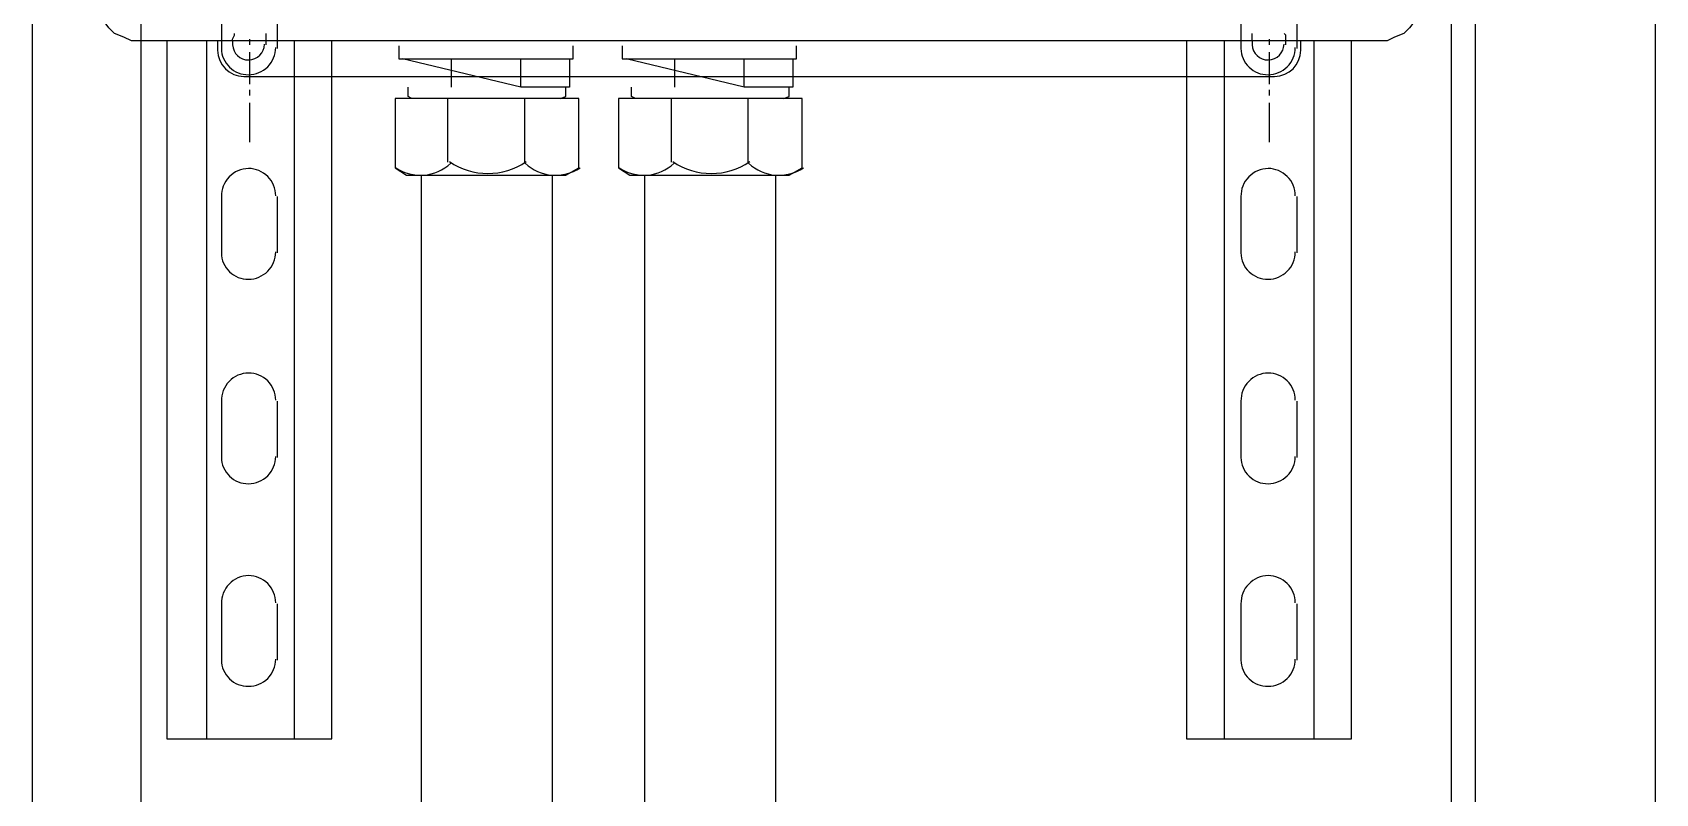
# Model space of a CAD drawing. Header units: feet. Extents: x -159 to 1687, y 0 to 1556.
# Drawn here: x 1332.56 to 1348.5, y 1050.79 to 1058.25 of the extents above; entities that cross this region are included whole.
import ezdxf

# ---------------------------------------------------------------- set-up
doc = ezdxf.new("R2010")
doc.units = ezdxf.units.FT
doc.header["$MEASUREMENT"] = 0
doc.layers.add('PDF8_LP_OBJ-Hidden', color=7, linetype='Continuous')
doc.layers.add('PDF8_LP_OBJ-Misc', color=7, linetype='Continuous')

msp = doc.modelspace()

# ---------------------------------------------------------------- linework, layer by layer
at = {"layer": 'PDF8_LP_OBJ-Hidden', "lineweight": 25}
for points in [[(1334.52238, 1058.17065), (1334.52238, 1058.18906), (1334.54079, 1058.22588), (1334.54079, 1058.24429)], [(1334.85375, 1058.17065), (1334.85375, 1058.24429)], [(1344.53711, 1058.17065), (1344.53711, 1058.24429)], [(1344.86848, 1058.17065), (1344.86848, 1058.22588), (1344.85007, 1058.24429)]]:
    msp.add_lwpolyline(points, dxfattribs=at)
at = {"layer": 'PDF8_LP_OBJ-Misc', "lineweight": 25}
for points in [[(1346.49262, 1064.02485), (1346.49262, 1009.66182), (1348.49925, 1009.66182), (1348.49925, 1085.63751)], [(1346.23078, 1073.41366), (1346.23078, 1058.63089), (1346.19396, 1058.44679), (1346.0835, 1058.29952), (1346.02827, 1058.24429), (1345.93623, 1058.20747), (1345.86259, 1058.17065), (1333.52828, 1058.17065), (1333.45464, 1058.20747), (1333.36259, 1058.24429), (1333.30736, 1058.29952), (1333.25213, 1058.37315), (1333.19691, 1058.44679), (1333.19691, 1058.48361)], [(1332.55669, 1045.65224), (1332.55669, 1064.02485)], [(1333.62444, 1045.65224), (1333.62444, 1064.02485)], [(1346.73195, 1045.65224), (1346.73195, 1064.02485)], [(1334.96421, 1058.09701), (1334.96421, 1058.63089)], [(1344.97894, 1058.09701), (1344.97894, 1058.63089)], [(1333.87805, 1058.17065), (1333.87805, 1051.32234), (1335.49808, 1051.32234), (1335.49808, 1058.17065)], [(1334.26465, 1058.17065), (1334.26465, 1051.32234)], [(1334.68807, 1058.18906), (1334.68807, 1058.13383)], [(1334.85375, 1058.13383), (1334.85375, 1058.17065)], [(1335.1299, 1051.32234), (1335.1299, 1058.17065)], [(1336.15576, 1058.12255), (1336.15576, 1057.99368), (1337.86784, 1057.99368)], [(1337.86784, 1057.99368), (1337.86784, 1058.12255)], [(1338.35025, 1058.12255), (1338.35025, 1057.99368), (1340.06232, 1057.99368)], [(1340.06232, 1057.99368), (1340.06232, 1058.12255)], [(1343.89278, 1058.17065), (1343.89278, 1051.32234), (1345.51281, 1051.32234), (1345.51281, 1058.17065)], [(1344.26097, 1058.17065), (1344.26097, 1051.32234)], [(1344.7028, 1058.18906), (1344.7028, 1058.13383)], [(1344.86848, 1058.13383), (1344.86848, 1058.17065)], [(1345.14462, 1051.32234), (1345.14462, 1058.17065)], [(1334.68807, 1058.06019), (1334.68807, 1057.74723)], [(1337.83102, 1057.99368), (1337.83102, 1057.71754), (1337.35237, 1057.71754), (1336.19258, 1057.99368)], [(1336.67122, 1057.71754), (1336.67122, 1057.99368)], [(1337.35237, 1057.71754), (1337.35237, 1057.99368)], [(1340.0255, 1057.99368), (1340.0255, 1057.71754), (1339.54686, 1057.71754), (1338.38707, 1057.99368)], [(1338.86571, 1057.71754), (1338.86571, 1057.99368)], [(1339.54686, 1057.71754), (1339.54686, 1057.99368)], [(1344.7028, 1058.06019), (1344.7028, 1057.74723)], [(1334.68807, 1057.69201), (1334.68807, 1057.63678)], [(1336.28463, 1057.60709), (1336.24781, 1057.62549), (1336.24781, 1057.71754)], [(1337.73897, 1057.60709), (1337.7942, 1057.62549), (1337.7942, 1057.71754)], [(1338.47911, 1057.60709), (1338.44229, 1057.62549), (1338.44229, 1057.71754)], [(1339.93346, 1057.60709), (1339.98869, 1057.62549), (1339.98869, 1057.71754)], [(1344.7028, 1057.69201), (1344.7028, 1057.63678)], [(1334.68807, 1057.56314), (1334.68807, 1057.17654)], [(1336.63441, 1057.60709), (1336.63441, 1056.98116)], [(1337.38919, 1057.60709), (1337.38919, 1056.98116)], [(1338.82889, 1057.60709), (1338.82889, 1056.98116)], [(1339.58368, 1057.60709), (1339.58368, 1056.98116)], [(1344.7028, 1057.56314), (1344.7028, 1057.17654)], [(1336.37667, 1009.72871), (1336.37667, 1056.8523)], [(1337.66533, 1009.7204), (1337.66533, 1056.8523)], [(1338.57116, 1009.72871), (1338.57116, 1056.8523)], [(1339.85982, 1009.7204), (1339.85982, 1056.8523)], [(1334.96421, 1056.09039), (1334.96421, 1056.64267)], [(1344.97894, 1056.09039), (1344.97894, 1056.64267)], [(1334.96421, 1054.08376), (1334.96421, 1054.63604)], [(1344.97894, 1054.08376), (1344.97894, 1054.63604)], [(1334.96421, 1052.09554), (1334.96421, 1052.64782)], [(1344.97894, 1052.09554), (1344.97894, 1052.64782)]]:
    msp.add_lwpolyline(points, dxfattribs=at)
for points in [[(1334.9458, 1058.64009, 0.41421362), (1334.67886, 1058.90703, 0.41421362), (1334.41193, 1058.63089), (1334.41193, 1058.09701, 0.41421362), (1334.67886, 1057.83928, 0.41421362), (1334.9458, 1058.10622)], [(1344.96053, 1058.64009, 0.41421362), (1344.69359, 1058.90703, 0.41421362), (1344.42665, 1058.63089), (1344.42665, 1058.09701, 0.41421362), (1344.69359, 1057.83928, 0.41421362), (1344.96053, 1058.10622)], [(1334.37511, 1058.17065), (1334.37511, 1058.0786, 0.39879692), (1334.63284, 1057.82087), (1344.75802, 1057.82087, 0.39857418), (1345.01576, 1058.0786), (1345.01576, 1058.17065)], [(1334.52238, 1058.17065), (1334.52238, 1058.13383, 0.97155055), (1334.83528, 1058.13852)], [(1344.53711, 1058.17065), (1344.53711, 1058.13383, 0.97155055), (1344.85001, 1058.13852)], [(1334.9458, 1056.65187, 0.41421362), (1334.67886, 1056.91881, 0.41421362), (1334.41193, 1056.64267), (1334.41193, 1056.09039, 0.41421362), (1334.67886, 1055.83265, 0.41421362), (1334.9458, 1056.09959)], [(1344.96053, 1056.65187, 0.41421362), (1344.69359, 1056.91881, 0.41421362), (1344.42665, 1056.64267), (1344.42665, 1056.09039, 0.41421362), (1344.69359, 1055.83265, 0.41421362), (1344.96053, 1056.09959)], [(1334.9458, 1054.64525, 0.41421362), (1334.67886, 1054.91218, 0.41421362), (1334.41193, 1054.63604), (1334.41193, 1054.08376, 0.41421362), (1334.67886, 1053.82603, 0.41421362), (1334.9458, 1054.09296)], [(1344.96053, 1054.64525, 0.41421362), (1344.69359, 1054.91218, 0.41421362), (1344.42665, 1054.63604), (1344.42665, 1054.08376, 0.41421362), (1344.69359, 1053.82603, 0.41421362), (1344.96053, 1054.09296)], [(1334.9458, 1052.65703, 0.41421362), (1334.67886, 1052.92396, 0.41421362), (1334.41193, 1052.64782), (1334.41193, 1052.09554, 0.41421362), (1334.67886, 1051.83781, 0.41421362), (1334.9458, 1052.10475)], [(1344.96053, 1052.65703, 0.41421362), (1344.69359, 1052.92396, 0.41421362), (1344.42665, 1052.64782), (1344.42665, 1052.09554, 0.41421362), (1344.69359, 1051.83781, 0.41421362), (1344.96053, 1052.10475)]]:
    msp.add_lwpolyline(points, format="xyb", dxfattribs=at)
for points in [[(1336.11894, 1056.92594), (1336.2294, 1056.8523), (1337.7942, 1056.8523), (1337.92306, 1056.92594), (1337.92306, 1057.60709), (1336.11894, 1057.60709)], [(1338.31343, 1056.92594), (1338.42388, 1056.8523), (1339.98869, 1056.8523), (1340.11755, 1056.92594), (1340.11755, 1057.60709), (1338.31343, 1057.60709)]]:
    msp.add_lwpolyline(points, close=True, dxfattribs=at)
for centre, radius, start, end in [((1336.36747, 1057.28492), 0.43262, 235.920404, 313.368539), ((1337.03021, 1057.54265), 0.67194, 235.826999, 304.173001), ((1337.69295, 1057.28492), 0.43262, 226.631461, 304.079596), ((1338.56196, 1057.28492), 0.43262, 235.920404, 313.368539), ((1339.22469, 1057.54265), 0.67194, 235.826999, 304.173001), ((1339.88743, 1057.28492), 0.43262, 226.631461, 304.079596)]:
    msp.add_arc(centre, radius, start, end, dxfattribs=at)

doc.saveas('drawing.dxf')
